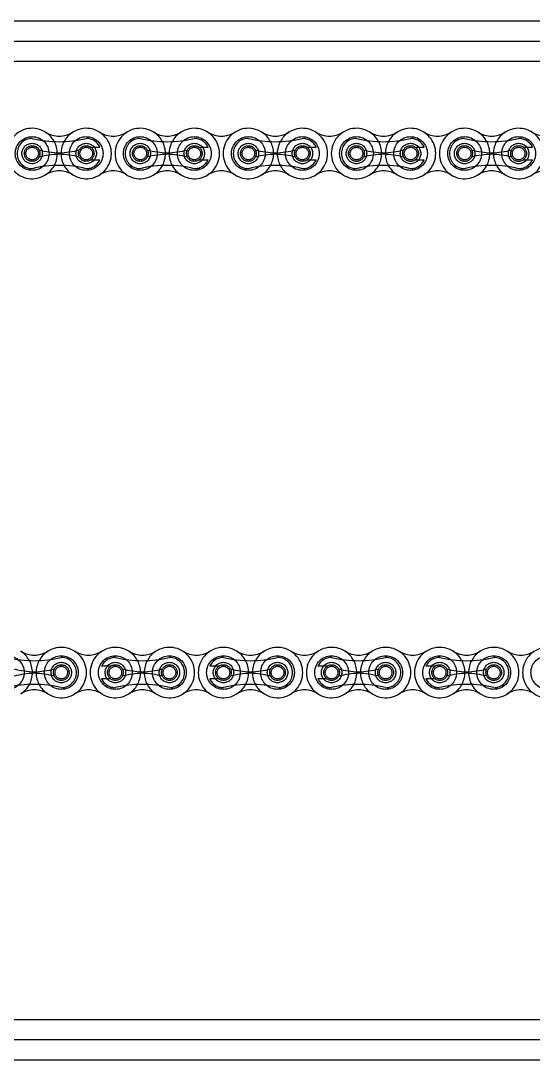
# Model space of a CAD drawing. Header units: metres. Extents: x 0 to 63075, y 0 to 44550.
# Drawn here: x 40073.4 to 40193.8, y 35022.3 to 35266.3 of the extents above; entities that cross this region are included whole.
import ezdxf

# ---------------------------------------------------------------- set-up
doc = ezdxf.new("R2010")
doc.units = ezdxf.units.M
doc.header["$LTSCALE"] = 75
doc.linetypes.add('HIDDEN2', pattern=[4.7625, 3.175, -1.5875])
for name, color, linetype in [('SDM', 7, 'Continuous'), ('SL4', 4, 'Continuous'), ('ST1', 7, 'HIDDEN2')]:
    doc.layers.add(name, color=color, linetype=linetype)

# ---------------------------------------------------------------- blocks, each defined once
blk = doc.blocks.new('A$C6e6623c1')
at = {"layer": 'SL4'}
for p, q in [((2339.74, 1725.35), (3664.71, 1725.35)), ((3664.71, 1715.82), (2339.74, 1715.82)), ((2387.24, 1490.88), (3617.21, 1490.88)), ((3617.21, 1481.35), (2387.24, 1481.35))]:
    blk.add_line(p, q, dxfattribs=at)
at = {"layer": 'ST1'}
for p, q in [((2339.74, 1720.59), (3664.71, 1720.59)), ((3664.71, 1715.82), (2339.74, 1715.82)), ((2816.78, 1695.67), (2818.91, 1695.67)), ((2842.18, 1695.67), (2844.31, 1695.67)), ((2867.58, 1695.67), (2869.71, 1695.67)), ((2892.98, 1695.67), (2895.11, 1695.67)), ((2918.38, 1695.67), (2920.51, 1695.67)), ((2816.78, 1692.71), (2818.91, 1692.71)), ((2842.18, 1692.71), (2844.31, 1692.71)), ((2867.58, 1692.71), (2869.71, 1692.71)), ((2892.98, 1692.71), (2895.11, 1692.71)), ((2918.38, 1692.71), (2920.51, 1692.71)), ((2821.42, 1573.83), (2819.3, 1573.83)), ((2846.82, 1573.83), (2844.7, 1573.83)), ((2872.22, 1573.83), (2870.1, 1573.83)), ((2897.62, 1573.83), (2895.5, 1573.83)), ((2821.42, 1570.88), (2819.3, 1570.88)), ((2846.82, 1570.88), (2844.7, 1570.88)), ((2872.22, 1570.88), (2870.1, 1570.88)), ((2897.62, 1570.88), (2895.5, 1570.88)), ((2339.74, 1490.88), (3664.71, 1490.88)), ((3664.71, 1486.11), (2339.74, 1486.11))]:
    blk.add_line(p, q, dxfattribs=at)
for centre, radius in [((2802.98, 1694.19), 3.96), ((2802.98, 1694.19), 2.4), ((2802.98, 1694.19), 1.84), ((2815.68, 1694.19), 3.96), ((2815.68, 1694.19), 2.4), ((2815.68, 1694.19), 1.84), ((2828.38, 1694.19), 3.96), ((2828.38, 1694.19), 2.4), ((2828.38, 1694.19), 1.84), ((2841.08, 1694.19), 3.96), ((2841.08, 1694.19), 2.4), ((2841.08, 1694.19), 1.84), ((2853.78, 1694.19), 3.96), ((2853.78, 1694.19), 2.4), ((2853.78, 1694.19), 1.84), ((2866.48, 1694.19), 3.96), ((2866.48, 1694.19), 2.4), ((2866.48, 1694.19), 1.84), ((2879.18, 1694.19), 3.96), ((2879.18, 1694.19), 2.4), ((2879.18, 1694.19), 1.85), ((2891.88, 1694.19), 3.96), ((2891.88, 1694.19), 2.4), ((2891.88, 1694.19), 1.85), ((2904.58, 1694.19), 3.96), ((2904.58, 1694.19), 2.4), ((2904.58, 1694.19), 1.85), ((2917.28, 1694.19), 3.96), ((2917.28, 1694.19), 2.4), ((2917.28, 1694.19), 1.85), ((2802.98, 1694.19), 1.48), ((2815.68, 1694.19), 1.48), ((2828.38, 1694.19), 1.48), ((2841.08, 1694.19), 1.48), ((2853.78, 1694.19), 1.48), ((2866.48, 1694.19), 1.48), ((2879.18, 1694.19), 1.48), ((2891.88, 1694.19), 1.48), ((2904.58, 1694.19), 1.48), ((2917.28, 1694.19), 1.48), ((2797.13, 1572.35), 3.96), ((2809.83, 1572.35), 3.96), ((2822.53, 1572.35), 3.96), ((2835.23, 1572.35), 3.96), ((2847.93, 1572.35), 3.96), ((2860.63, 1572.35), 3.96), ((2873.33, 1572.35), 3.96), ((2886.03, 1572.35), 3.96), ((2898.73, 1572.35), 3.96), ((2911.43, 1572.35), 3.96), ((2924.13, 1572.35), 3.96), ((2809.83, 1572.35), 2.4), ((2809.83, 1572.35), 1.84), ((2809.83, 1572.35), 1.48), ((2822.53, 1572.35), 2.4), ((2822.53, 1572.35), 1.84), ((2822.53, 1572.35), 1.48), ((2835.23, 1572.35), 2.4), ((2835.23, 1572.35), 1.84), ((2835.23, 1572.35), 1.48), ((2847.93, 1572.35), 2.4), ((2847.93, 1572.35), 1.84), ((2847.93, 1572.35), 1.48), ((2860.63, 1572.35), 2.4), ((2860.63, 1572.35), 1.84), ((2860.63, 1572.35), 1.48), ((2873.33, 1572.35), 2.4), ((2873.33, 1572.35), 1.84), ((2873.33, 1572.35), 1.48), ((2886.03, 1572.35), 2.4), ((2886.03, 1572.35), 1.85), ((2886.03, 1572.35), 1.48), ((2898.73, 1572.35), 2.4), ((2898.73, 1572.35), 1.84), ((2898.73, 1572.35), 1.48), ((2911.43, 1572.35), 2.4), ((2911.43, 1572.35), 1.84), ((2911.43, 1572.35), 1.48)]:
    blk.add_circle(centre, radius, dxfattribs=at)
for centre, radius, start, end in [((2802.98, 1694.19), 5.92, 57.5667, 302.4333), ((2809.33, 1704.18), 5.92, 237.5667, 302.4333), ((2802.98, 1694.19), 5.92, 302.4332, 57.5668), ((2815.68, 1694.19), 5.92, 122.4332, 237.5668), ((2815.68, 1694.19), 5.92, 237.5667, 122.4333), ((2822.03, 1704.18), 5.92, 237.5667, 302.4333), ((2828.38, 1694.19), 5.92, 57.5667, 302.4333), ((2834.73, 1704.18), 5.92, 237.5667, 302.4333), ((2828.38, 1694.19), 5.92, 302.4332, 57.5668), ((2841.08, 1694.19), 5.92, 122.4332, 237.5668), ((2841.08, 1694.19), 5.92, 237.5667, 122.4333), ((2847.43, 1704.18), 5.92, 237.5667, 302.4333), ((2853.78, 1694.19), 5.92, 57.5667, 302.4333), ((2860.13, 1704.18), 5.92, 237.5667, 302.4333), ((2853.78, 1694.19), 5.92, 302.4332, 57.5668), ((2866.48, 1694.19), 5.92, 122.4332, 237.5668), ((2866.48, 1694.19), 5.92, 237.5667, 122.4333), ((2872.83, 1704.18), 5.92, 237.5667, 302.4333), ((2879.18, 1694.19), 5.92, 57.5667, 302.4333), ((2885.53, 1704.18), 5.92, 237.5667, 302.4333), ((2879.18, 1694.19), 5.92, 302.4332, 57.5668), ((2891.88, 1694.19), 5.92, 122.4332, 237.5668), ((2891.88, 1694.19), 5.92, 237.5667, 122.4333), ((2898.23, 1704.18), 5.92, 237.5667, 302.4333), ((2904.58, 1694.19), 5.92, 57.5667, 302.4333), ((2910.93, 1704.18), 5.92, 237.5667, 302.4333), ((2904.58, 1694.19), 5.92, 302.4332, 57.5668), ((2917.28, 1694.19), 5.92, 122.4332, 237.5668), ((2917.28, 1694.19), 5.92, 237.5667, 122.4333), ((2923.63, 1704.18), 5.92, 237.5667, 302.4333), ((2802.98, 1694.19), 3.55, 90, 270), ((2809.33, 1723.29), 26.32, 256.0401, 283.9599), ((2815.68, 1694.19), 3.55, 24.5534, 90), ((2828.38, 1694.19), 3.55, 90, 270), ((2834.73, 1723.29), 26.32, 256.0401, 283.9599), ((2841.08, 1694.19), 3.55, 24.5534, 90), ((2853.78, 1694.19), 3.55, 90, 270), ((2860.13, 1723.29), 26.32, 256.0401, 283.9599), ((2866.48, 1694.19), 3.55, 24.5534, 90), ((2879.18, 1694.19), 3.55, 90, 270), ((2885.53, 1723.29), 26.32, 256.0401, 283.9599), ((2891.88, 1694.19), 3.55, 24.5534, 90), ((2904.58, 1694.19), 3.55, 90, 270), ((2910.93, 1723.29), 26.32, 256.0401, 283.9599), ((2917.28, 1694.19), 3.55, 24.5534, 90), ((2809.33, 1710.54), 16.17, 252.993, 287.007), ((2809.33, 1677.84), 16.17, 72.993, 107.007), ((2834.73, 1710.54), 16.17, 252.993, 287.007), ((2834.73, 1677.84), 16.17, 72.993, 107.007), ((2860.13, 1710.54), 16.17, 252.993, 287.007), ((2860.13, 1677.84), 16.17, 72.993, 107.007), ((2885.53, 1710.54), 16.17, 252.993, 287.007), ((2885.53, 1677.84), 16.17, 72.993, 107.007), ((2910.93, 1710.54), 16.17, 252.993, 287.007), ((2910.93, 1677.84), 16.17, 72.993, 107.007), ((2809.33, 1665.09), 26.32, 76.0401, 103.9599), ((2815.68, 1694.19), 3.55, 270, 335.4466), ((2834.73, 1665.09), 26.32, 76.0401, 103.9599), ((2841.08, 1694.19), 3.55, 270, 335.4466), ((2860.13, 1665.09), 26.32, 76.0401, 103.9599), ((2866.48, 1694.19), 3.55, 270, 335.4466), ((2885.53, 1665.09), 26.32, 76.0401, 103.9599), ((2891.88, 1694.19), 3.55, 270, 335.4466), ((2910.93, 1665.09), 26.32, 76.0401, 103.9599), ((2917.28, 1694.19), 3.55, 270, 335.4466), ((2809.33, 1684.2), 5.92, 57.5667, 122.4333), ((2822.03, 1684.2), 5.92, 57.5667, 122.4333), ((2834.73, 1684.2), 5.92, 57.5667, 122.4333), ((2847.43, 1684.2), 5.92, 57.5667, 122.4333), ((2860.13, 1684.2), 5.92, 57.5667, 122.4333), ((2872.83, 1684.2), 5.92, 57.5667, 122.4333), ((2885.53, 1684.2), 5.92, 57.5667, 122.4333), ((2898.23, 1684.2), 5.92, 57.5667, 122.4333), ((2910.93, 1684.2), 5.92, 57.5667, 122.4333), ((2923.63, 1684.2), 5.92, 57.5667, 122.4333), ((2803.48, 1582.35), 5.92, 237.5667, 302.4333), ((2797.13, 1572.35), 5.92, 302.4332, 57.5668), ((2809.83, 1572.35), 5.92, 122.4332, 237.5668), ((2809.83, 1572.35), 5.92, 237.5667, 122.4333), ((2816.18, 1582.35), 5.92, 237.5667, 302.4333), ((2822.53, 1572.35), 5.92, 57.5667, 302.4333), ((2828.88, 1582.35), 5.92, 237.5667, 302.4333), ((2822.53, 1572.35), 5.92, 302.4332, 57.5668), ((2835.23, 1572.35), 5.92, 122.4332, 237.5668), ((2835.23, 1572.35), 5.92, 237.5667, 122.4333), ((2841.58, 1582.35), 5.92, 237.5667, 302.4333), ((2847.93, 1572.35), 5.92, 57.5667, 302.4333), ((2854.28, 1582.35), 5.92, 237.5667, 302.4333), ((2847.93, 1572.35), 5.92, 302.4332, 57.5668), ((2860.63, 1572.35), 5.92, 122.4332, 237.5668), ((2860.63, 1572.35), 5.92, 237.5667, 122.4333), ((2866.98, 1582.35), 5.92, 237.5667, 302.4333), ((2873.33, 1572.35), 5.92, 57.5667, 302.4333), ((2879.68, 1582.35), 5.92, 237.5667, 302.4333), ((2873.33, 1572.35), 5.92, 302.4332, 57.5668), ((2886.03, 1572.35), 5.92, 122.4332, 237.5668), ((2886.03, 1572.35), 5.92, 237.5667, 122.4333), ((2892.38, 1582.35), 5.92, 237.5667, 302.4333), ((2898.73, 1572.35), 5.92, 57.5667, 302.4333), ((2905.08, 1582.35), 5.92, 237.5667, 302.4333), ((2898.73, 1572.35), 5.92, 302.4332, 57.5668), ((2911.43, 1572.35), 5.92, 122.4332, 237.5668), ((2911.43, 1572.35), 5.92, 237.5667, 122.4333), ((2917.78, 1582.35), 5.92, 237.5667, 302.4333), ((2924.13, 1572.35), 5.92, 57.5667, 302.4333), ((2803.48, 1601.45), 26.32, 256.0401, 283.9599), ((2809.83, 1572.35), 3.55, 270, 90), ((2822.53, 1572.35), 3.55, 90, 155.4466), ((2828.88, 1601.45), 26.32, 256.0401, 283.9599), ((2835.23, 1572.35), 3.55, 270, 90), ((2847.93, 1572.35), 3.55, 90, 155.4466), ((2854.28, 1601.45), 26.32, 256.0401, 283.9599), ((2860.63, 1572.35), 3.55, 270, 90), ((2873.33, 1572.35), 3.55, 90, 155.4466), ((2879.68, 1601.45), 26.32, 256.0401, 283.9599), ((2886.03, 1572.35), 3.55, 270, 90), ((2898.73, 1572.35), 3.55, 90, 155.4466), ((2905.08, 1601.45), 26.32, 256.0401, 283.9599), ((2911.43, 1572.35), 3.55, 270, 90), ((2803.48, 1588.71), 16.17, 252.993, 287.007), ((2803.48, 1556), 16.17, 72.993, 107.007), ((2828.88, 1588.71), 16.17, 252.993, 287.007), ((2828.88, 1556), 16.17, 72.993, 107.007), ((2854.28, 1588.71), 16.17, 252.993, 287.007), ((2854.28, 1556), 16.17, 72.993, 107.007), ((2879.68, 1588.71), 16.17, 252.993, 287.007), ((2879.68, 1556), 16.17, 72.993, 107.007), ((2905.08, 1588.71), 16.17, 252.993, 287.007), ((2905.08, 1556), 16.17, 72.993, 107.007), ((2803.48, 1543.26), 26.32, 76.0401, 103.9599), ((2822.53, 1572.35), 3.55, 204.5534, 270), ((2828.88, 1543.26), 26.32, 76.0401, 103.9599), ((2847.93, 1572.35), 3.55, 204.5534, 270), ((2854.28, 1543.26), 26.32, 76.0401, 103.9599), ((2873.33, 1572.35), 3.55, 204.5534, 270), ((2879.68, 1543.26), 26.32, 76.0401, 103.9599), ((2898.73, 1572.35), 3.55, 204.5534, 270), ((2905.08, 1543.26), 26.32, 76.0401, 103.9599), ((2803.48, 1562.36), 5.92, 57.5667, 122.4333), ((2816.18, 1562.36), 5.92, 57.5667, 122.4333), ((2828.88, 1562.36), 5.92, 57.5667, 122.4333), ((2841.58, 1562.36), 5.92, 57.5667, 122.4333), ((2854.28, 1562.36), 5.92, 57.5667, 122.4333), ((2866.98, 1562.36), 5.92, 57.5667, 122.4333), ((2879.68, 1562.36), 5.92, 57.5667, 122.4333), ((2892.38, 1562.36), 5.92, 57.5667, 122.4333), ((2905.08, 1562.36), 5.92, 57.5667, 122.4333), ((2917.78, 1562.36), 5.92, 57.5667, 122.4333)]:
    blk.add_arc(centre, radius, start, end, dxfattribs=at)

msp = doc.modelspace()

# ---------------------------------------------------------------- block references
at = {"layer": 'SDM'}
msp.add_blockref('A$C6e6623c1', (37273.13, 33540.92), dxfattribs=at)

doc.saveas('drawing.dxf')
